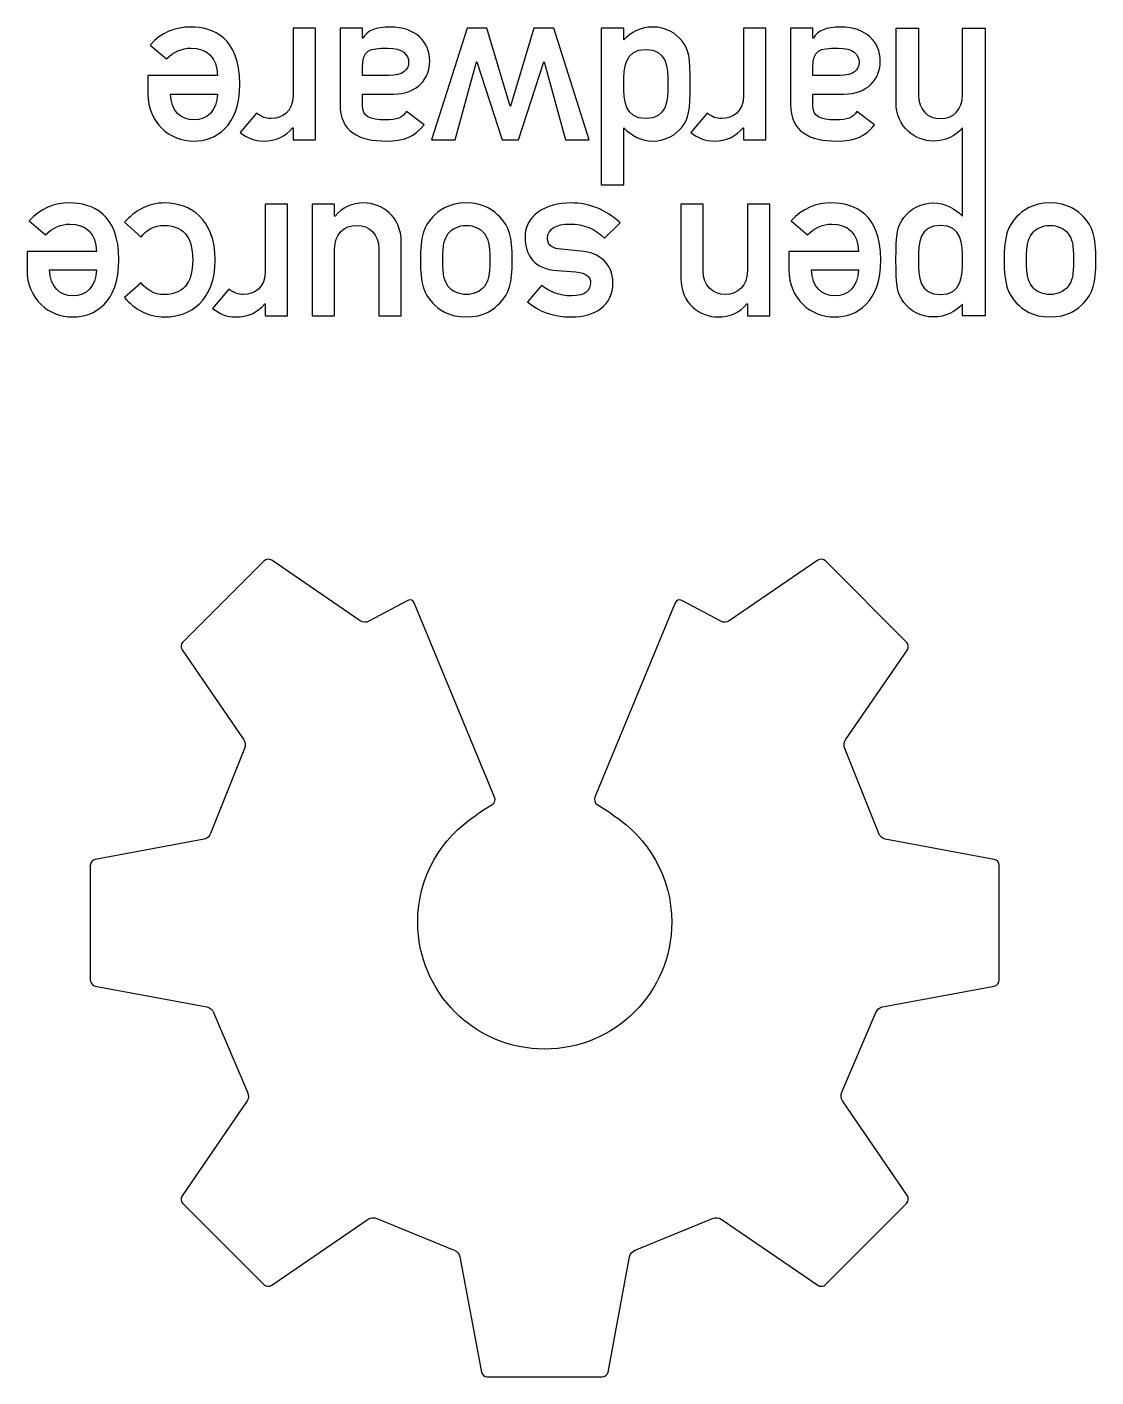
# Model space of a CAD drawing. Extents: x 5 to 967, y 5 to 440.
# Drawn here: x 41.43 to 56.57, y 40.15 to 59.29 of the extents above; entities that cross this region are included whole.
import ezdxf

# ---------------------------------------------------------------- set-up
doc = ezdxf.new("R2010")
doc.units = 0
doc.layers.get('0').update_dxf_attribs({"linetype": 'CONTINUOUS'})

msp = doc.modelspace()

# ---------------------------------------------------------------- linework, layer by layer
at = {"color": 3}
for p, q in [((45.513014, 59.268808), (45.195415, 59.268808)), ((45.195415, 59.268808), (45.195415, 58.318637)), ((45.512912, 57.689587), (45.513014, 59.268808)), ((46.179885, 59.268808), (45.862106, 59.268808)), ((45.862106, 59.268808), (45.862106, 58.191011)), ((46.179892, 59.268808), (46.179885, 59.268808)), ((46.179892, 59.128603), (46.179892, 59.268808)), ((47.662262, 59.268804), (47.157757, 57.689588)), ((47.942747, 59.268804), (47.662262, 59.268804)), ((48.272927, 58.162957), (47.942747, 59.268804)), ((48.609352, 59.268804), (48.279172, 58.162957)), ((48.889661, 59.268804), (48.609352, 59.268804)), ((49.394254, 57.689588), (48.889661, 59.268804)), ((49.881959, 59.268808), (49.564266, 59.268808)), ((49.564266, 59.268808), (49.564266, 57.050866)), ((49.881959, 59.103711), (49.881959, 59.268808)), ((51.897605, 59.268808), (51.579912, 59.268808)), ((51.579912, 59.268808), (51.579912, 58.318637)), ((51.897597, 57.689587), (51.897605, 59.268808)), ((52.564383, 59.268808), (52.246604, 59.268808)), ((52.246604, 59.268808), (52.246604, 58.191011)), ((52.56439, 59.128603), (52.564383, 59.268808)), ((53.740931, 58.218982), (53.740931, 59.268808)), ((53.740931, 59.268808), (54.058623, 59.268808)), ((54.058623, 59.268808), (54.058623, 58.328137)), ((54.68468, 58.328137), (54.68468, 59.268808)), ((54.68468, 59.268808), (55.002825, 59.268808)), ((55.002825, 59.268808), (55.002825, 55.195118)), ((43.171063, 59.032035), (43.401585, 58.835717)), ((46.186127, 59.128603), (46.179892, 59.128603)), ((52.570625, 59.128603), (52.56439, 59.128603)), ((47.494269, 57.689588), (47.796216, 58.795347)), ((47.796216, 58.795347), (47.802636, 58.795347)), ((47.802636, 58.795347), (48.160786, 57.689588)), ((48.391313, 57.689588), (48.749462, 58.795347)), ((48.749462, 58.795347), (48.755707, 58.795347)), ((48.755707, 58.795347), (49.057918, 57.689588)), ((43.140013, 58.599123), (43.140013, 58.337279)), ((44.124133, 58.599123), (43.140013, 58.599123)), ((46.179885, 58.598944), (46.179885, 58.714256)), ((46.559847, 58.598944), (46.179885, 58.598944)), ((52.564383, 58.598944), (52.564383, 58.714256)), ((52.944345, 58.598944), (52.564383, 58.598944)), ((43.457613, 58.337372), (44.124133, 58.337372)), ((46.17997, 58.172283), (46.17997, 58.337372)), ((46.17997, 58.337372), (46.61921, 58.337372)), ((52.564383, 58.172283), (52.564383, 58.337372)), ((52.564383, 58.337372), (53.00363, 58.337372)), ((44.678334, 58.066471), (44.447803, 57.792321)), ((47.052121, 57.901383), (46.802863, 58.091364)), ((48.279172, 58.162957), (48.272927, 58.162957)), ((51.062746, 58.066471), (50.832301, 57.792321)), ((53.436541, 57.901383), (53.187361, 58.091364)), ((45.189078, 57.857755), (45.195313, 57.857755)), ((45.195313, 57.857755), (45.195313, 57.689587)), ((49.881959, 57.050866), (49.881959, 57.857755)), ((51.57367, 57.857755), (51.579905, 57.857755)), ((51.579905, 57.857755), (51.579905, 57.689587)), ((54.683901, 56.606171), (54.68468, 57.857755)), ((45.195313, 57.689587), (45.512912, 57.689587)), ((47.157757, 57.689588), (47.494269, 57.689588)), ((48.160786, 57.689588), (48.391313, 57.689588)), ((49.057918, 57.689588), (49.394254, 57.689588)), ((51.579905, 57.689587), (51.897597, 57.689587)), ((49.564266, 57.050866), (49.881959, 57.050866)), ((45.119506, 56.774253), (44.801728, 56.774253)), ((44.801728, 56.774253), (44.801728, 55.824253)), ((45.119584, 55.195048), (45.119506, 56.774253)), ((45.785504, 56.774424), (45.467905, 56.774424)), ((45.467905, 56.774424), (45.467905, 55.195033)), ((45.785504, 56.606078), (45.785504, 56.774424)), ((51.008831, 56.774253), (50.691138, 56.774253)), ((50.691138, 56.774253), (50.691138, 55.724606)), ((51.008831, 55.833754), (51.008831, 56.774253)), ((51.952666, 56.774253), (51.634973, 56.774253)), ((51.634973, 56.774253), (51.634973, 55.833754)), ((51.952565, 55.195033), (51.952666, 56.774253)), ((41.457007, 56.537566), (41.687538, 56.341427)), ((42.80869, 56.519009), (43.042299, 56.310293)), ((45.791739, 56.606078), (45.785504, 56.606078)), ((49.610972, 56.291627), (49.832088, 56.509595)), ((52.254959, 56.537566), (52.485489, 56.341427)), ((41.425787, 56.104654), (41.425787, 55.842989)), ((42.410078, 56.104654), (41.425787, 56.104654)), ((45.785504, 55.195033), (45.785504, 56.135703)), ((46.411654, 56.135703), (46.411654, 55.195033)), ((46.729254, 55.195033), (46.729332, 56.244851)), ((49.274637, 56.110998), (48.994236, 56.135859)), ((52.223824, 56.104654), (52.223824, 55.842989)), ((53.208123, 56.104654), (52.223824, 56.104654)), ((41.743565, 55.843082), (42.410078, 55.843082)), ((48.941202, 55.833668), (49.202867, 55.815119)), ((52.541517, 55.843082), (53.208123, 55.843082)), ((43.042299, 55.659164), (42.80869, 55.450455)), ((44.284647, 55.571932), (44.054116, 55.297782)), ((48.716828, 55.62188), (48.52069, 55.391529)), ((44.795571, 55.363215), (44.801806, 55.363215)), ((44.801806, 55.363215), (44.801806, 55.195048)), ((51.628637, 55.3632), (51.634872, 55.3632)), ((51.634872, 55.3632), (51.634872, 55.195033)), ((54.683901, 55.195118), (54.683901, 55.360207)), ((44.801806, 55.195048), (45.119584, 55.195048)), ((45.467905, 55.195033), (45.785504, 55.195033)), ((46.411654, 55.195033), (46.729254, 55.195033)), ((51.634872, 55.195033), (51.952565, 55.195033)), ((55.002825, 55.195118), (54.683901, 55.195118)), ((44.784434, 51.717898), (43.633446, 50.567098)), ((46.147928, 50.867065), (44.893615, 51.727928)), ((52.631242, 51.72785), (51.377031, 50.866987)), ((53.891513, 50.566899), (52.740525, 51.7177)), ((46.82124, 51.158213), (46.268173, 50.862865)), ((48.052549, 48.36886), (46.91214, 51.124703)), ((50.612759, 51.124602), (49.472255, 48.36886)), ((51.256786, 50.862787), (50.703659, 51.158112)), ((43.623416, 50.457712), (44.499664, 49.180896)), ((53.025388, 49.180709), (53.901543, 50.457536)), ((44.508664, 49.058043), (44.027102, 47.855102)), ((53.49785, 47.85493), (53.016288, 49.057871)), ((47.880622, 48.181116), (48.019049, 48.265836)), ((49.505755, 48.265836), (49.644183, 48.181116)), ((43.935622, 47.774042), (42.393109, 47.486994)), ((55.131953, 47.486812), (53.58944, 47.77386)), ((42.322959, 47.402524), (42.322771, 45.774978)), ((55.202197, 45.774787), (55.202103, 47.402342)), ((42.392822, 45.690275), (43.974195, 45.396204)), ((53.550768, 45.396246), (55.132047, 45.690317)), ((44.067795, 45.315654), (44.552527, 44.184774)), ((52.972342, 44.184816), (53.457178, 45.315696)), ((44.544727, 44.062512), (43.623363, 42.719603)), ((53.90161, 42.719645), (52.980142, 44.062555)), ((43.633393, 42.610319), (44.784193, 41.459518)), ((52.740686, 41.45956), (53.89158, 42.610362)), ((44.893374, 41.449368), (46.259845, 42.387093)), ((46.382684, 42.395993), (47.479028, 41.947265)), ((50.045833, 41.947265), (51.142183, 42.396022)), ((51.265022, 42.387122), (52.631402, 41.44941)), ((47.559838, 41.854715), (47.864301, 40.219084)), ((49.660654, 40.219084), (49.965023, 41.854715)), ((47.948681, 40.148954), (49.576354, 40.148954))]:
    msp.add_line(p, q, dxfattribs=at)
for points in [[(43.741006, 59.28745), (43.529211, 59.28745), (43.326831, 59.212711), (43.171063, 59.032035)], [(44.441911, 58.48364), (44.441911, 59.131596), (44.065027, 59.28745), (43.741006, 59.28745)], [(46.57559, 59.287536), (46.360716, 59.287536), (46.251569, 59.237735), (46.186127, 59.128603)], [(47.13322, 58.804668), (47.13322, 59.078827), (46.927582, 59.287536), (46.57559, 59.287536)], [(50.290063, 59.287536), (50.128053, 59.287536), (49.981614, 59.21264), (49.881959, 59.103711)], [(50.713654, 59.081905), (50.623327, 59.200288), (50.483216, 59.287536), (50.290063, 59.287536)], [(52.960002, 59.287536), (52.745043, 59.287536), (52.635981, 59.237735), (52.570625, 59.128603)], [(53.517546, 58.804668), (53.517546, 59.078827), (53.311994, 59.287536), (52.960002, 59.287536)], [(43.401585, 58.835717), (43.495084, 58.932465), (43.625959, 58.988407), (43.747249, 58.988407)], [(43.747249, 58.988407), (43.965372, 58.988407), (44.124133, 58.857531), (44.124133, 58.599123)], [(46.179885, 58.714256), (46.179885, 58.960436), (46.270211, 58.988407), (46.534955, 58.988407)], [(46.534955, 58.988407), (46.749828, 58.988407), (46.833998, 58.894909), (46.833998, 58.789105)], [(49.881959, 58.477748), (49.881959, 58.708271), (49.897546, 58.969757), (50.193494, 58.969757)], [(50.193494, 58.969757), (50.492537, 58.969757), (50.508109, 58.723749), (50.508109, 58.477748)], [(50.825794, 58.477748), (50.825794, 58.867031), (50.800933, 58.969757), (50.713654, 59.081905)], [(52.564383, 58.714256), (52.564383, 58.960436), (52.654717, 58.988407), (52.919453, 58.988407)], [(52.919453, 58.988407), (53.134412, 58.988407), (53.218589, 58.894909), (53.218589, 58.789105)], [(46.833998, 58.789105), (46.833998, 58.673793), (46.74675, 58.598944), (46.559847, 58.598944)], [(46.61921, 58.337372), (46.958631, 58.337372), (47.13322, 58.552417), (47.13322, 58.804668)], [(53.218589, 58.789105), (53.218589, 58.673793), (53.131334, 58.598944), (52.944345, 58.598944)], [(53.00363, 58.337372), (53.343129, 58.337372), (53.517546, 58.552417), (53.517546, 58.804668)], [(43.790877, 57.670766), (44.096162, 57.670766), (44.441911, 57.870068), (44.441911, 58.48364)], [(50.193494, 57.988459), (49.89753, 57.988459), (49.881959, 58.250296), (49.881959, 58.477748)], [(50.508109, 58.477748), (50.508109, 58.234639), (50.492522, 57.988459), (50.193494, 57.988459)], [(50.713654, 57.87649), (50.800901, 57.988459), (50.825794, 58.091184), (50.825794, 58.477748)], [(43.140013, 58.337279), (43.140013, 57.92926), (43.442049, 57.670766), (43.790877, 57.670766)], [(43.790877, 57.969723), (43.603974, 57.969723), (43.466848, 58.097521), (43.457613, 58.337372)], [(44.124133, 58.337372), (44.117898, 58.097521), (43.97778, 57.969723), (43.790877, 57.969723)], [(45.195415, 58.318637), (45.195415, 58.088285), (45.042896, 57.988459), (44.887043, 57.988459)], [(45.862106, 58.191011), (45.862106, 57.801728), (46.1301, 57.670852), (46.519384, 57.670852)], [(51.579912, 58.318637), (51.579912, 58.088285), (51.427223, 57.988459), (51.271455, 57.988459)], [(52.246604, 58.191011), (52.246604, 57.801728), (52.514512, 57.670852), (52.903889, 57.670852)], [(54.26734, 57.670852), (54.021246, 57.670852), (53.740931, 57.860833), (53.740931, 58.218982)], [(54.058623, 58.328137), (54.058623, 58.113084), (54.192577, 57.988545), (54.370159, 57.988545)], [(54.370159, 57.988545), (54.550812, 57.988545), (54.68468, 58.113084), (54.68468, 58.328137)], [(44.887043, 57.988459), (44.805952, 57.988459), (44.753089, 58.010281), (44.678334, 58.066471)], [(46.503991, 57.969723), (46.276547, 57.969723), (46.17997, 58.022875), (46.17997, 58.172283)], [(46.802863, 58.091364), (46.746828, 58.00103), (46.66908, 57.969723), (46.503991, 57.969723)], [(51.271455, 57.988459), (51.19045, 57.988459), (51.137501, 58.010281), (51.062746, 58.066471)], [(52.888318, 57.969723), (52.660959, 57.969723), (52.564383, 58.022875), (52.564383, 58.172283)], [(53.187361, 58.091364), (53.131326, 58.00103), (53.053407, 57.969723), (52.888318, 57.969723)], [(44.777981, 57.670852), (44.946148, 57.670852), (45.089431, 57.7332), (45.189078, 57.857755)], [(46.519384, 57.670852), (46.756071, 57.670852), (46.93066, 57.733044), (47.052121, 57.901383)], [(49.881959, 57.857755), (50.000349, 57.745615), (50.128053, 57.670852), (50.290063, 57.670852)], [(50.290063, 57.670852), (50.483216, 57.670852), (50.623327, 57.757928), (50.713654, 57.87649)], [(51.162487, 57.670852), (51.330654, 57.670852), (51.474015, 57.7332), (51.57367, 57.857755)], [(52.903889, 57.670852), (53.140662, 57.670852), (53.315072, 57.733044), (53.436541, 57.901383)], [(54.68468, 57.857755), (54.578782, 57.733215), (54.435507, 57.670852), (54.26734, 57.670852)], [(44.447803, 57.792321), (44.54438, 57.717581), (44.650363, 57.670852), (44.777981, 57.670852)], [(50.832301, 57.792321), (50.928878, 57.717581), (51.03469, 57.670852), (51.162487, 57.670852)], [(42.026951, 56.792981), (41.815156, 56.792981), (41.612604, 56.718241), (41.457007, 56.537566)], [(42.727856, 55.98935), (42.727856, 56.637127), (42.35098, 56.792981), (42.026951, 56.792981)], [(43.375555, 56.792981), (43.135704, 56.792981), (42.945543, 56.677676), (42.80869, 56.519009)], [(44.091938, 55.986092), (44.091938, 56.562629), (43.739946, 56.792981), (43.375555, 56.792981)], [(46.199758, 56.792981), (46.034848, 56.792981), (45.891394, 56.730633), (45.791739, 56.606078)], [(46.729332, 56.244851), (46.729332, 56.602999), (46.448938, 56.792981), (46.199758, 56.792981)], [(47.651618, 56.792981), (47.405438, 56.792981), (47.259077, 56.687177), (47.171829, 56.5906)], [(48.131235, 56.5906), (48.04398, 56.687177), (47.897626, 56.792981), (47.651618, 56.792981)], [(49.137426, 56.793074), (48.76987, 56.793074), (48.483313, 56.615578), (48.483313, 56.307128)], [(49.832088, 56.509595), (49.629622, 56.699576), (49.392849, 56.793074), (49.137426, 56.793074)], [(52.824996, 56.792981), (52.613107, 56.792981), (52.410727, 56.718241), (52.254959, 56.537566)], [(53.525808, 55.98935), (53.525808, 56.637127), (53.148931, 56.792981), (52.824996, 56.792981)], [(53.85212, 56.587436), (53.942446, 56.705819), (54.082736, 56.793074), (54.275796, 56.793074)], [(54.275796, 56.793074), (54.437806, 56.793074), (54.565518, 56.718335), (54.683901, 56.606171)], [(55.923794, 56.792981), (55.677785, 56.792981), (55.531338, 56.687177), (55.44409, 56.5906)], [(56.403583, 56.5906), (56.316335, 56.687177), (56.169888, 56.792981), (55.923794, 56.792981)], [(41.687538, 56.341427), (41.781036, 56.438004), (41.911733, 56.494117), (42.033202, 56.494117)], [(42.033202, 56.494117), (42.251325, 56.494117), (42.410078, 56.363241), (42.410078, 56.104654)], [(43.042299, 56.310293), (43.120156, 56.406861), (43.23228, 56.475382), (43.362977, 56.475382)], [(43.362977, 56.475382), (43.62147, 56.475382), (43.774253, 56.328849), (43.774253, 55.986092)], [(45.785504, 56.135703), (45.785504, 56.350577), (45.919458, 56.475296), (46.097126, 56.475296)], [(46.097126, 56.475296), (46.2777, 56.475296), (46.411654, 56.350577), (46.411654, 56.135703)], [(47.171829, 56.5906), (47.050368, 56.456646), (47.000583, 56.325685), (47.000583, 55.983193)], [(47.396218, 56.360116), (47.442901, 56.425581), (47.542572, 56.47542), (47.651633, 56.47542)], [(47.651633, 56.47542), (47.760524, 56.47542), (47.86035, 56.42562), (47.906877, 56.360116)], [(48.302652, 55.983193), (48.302652, 56.32577), (48.252696, 56.456646), (48.131235, 56.5906)], [(48.801091, 56.291627), (48.801091, 56.425581), (48.932052, 56.494016), (49.112627, 56.494016)], [(49.112627, 56.494016), (49.324422, 56.494016), (49.47394, 56.425667), (49.610972, 56.291627)], [(52.485489, 56.341427), (52.578894, 56.438004), (52.709684, 56.494117), (52.831153, 56.494117)], [(52.831153, 56.494117), (53.049276, 56.494117), (53.208123, 56.363241), (53.208123, 56.104654)], [(53.740065, 55.986357), (53.740065, 56.372562), (53.764927, 56.475467), (53.85212, 56.587436)], [(54.372372, 56.475382), (54.073322, 56.475382), (54.057758, 56.229194), (54.057758, 55.986272)], [(54.683901, 55.986272), (54.683901, 56.213716), (54.668314, 56.475382), (54.372372, 56.475382)], [(55.44409, 56.5906), (55.322629, 56.456646), (55.272759, 56.325685), (55.272759, 55.983193)], [(55.668394, 56.360116), (55.715155, 56.425581), (55.814841, 56.47542), (55.923817, 56.47542)], [(55.923817, 56.47542), (56.032879, 56.47542), (56.132534, 56.42562), (56.179232, 56.360116)], [(56.574828, 55.983193), (56.574828, 56.32577), (56.525028, 56.456646), (56.403583, 56.5906)], [(47.318361, 55.986311), (47.318361, 56.213755), (47.33691, 56.275939), (47.396218, 56.360116)], [(47.906877, 56.360116), (47.966185, 56.275939), (47.98489, 56.213755), (47.98489, 55.983232)], [(48.483313, 56.307128), (48.483313, 56.054963), (48.614017, 55.855482), (48.941202, 55.833668)], [(48.994236, 56.135859), (48.885089, 56.145134), (48.801091, 56.179503), (48.801091, 56.291627)], [(55.590537, 55.986311), (55.590537, 56.213755), (55.609164, 56.275939), (55.668394, 56.360116)], [(56.179232, 56.360116), (56.238462, 56.275939), (56.257167, 56.213755), (56.257167, 55.983232)], [(49.729363, 55.66243), (49.729363, 55.933331), (49.536209, 56.089184), (49.274637, 56.110998)], [(42.076822, 55.176297), (42.382286, 55.176297), (42.727856, 55.375779), (42.727856, 55.98935)], [(43.774253, 55.986092), (43.774253, 55.640437), (43.621564, 55.494075), (43.362977, 55.494075)], [(43.375555, 55.176297), (43.739946, 55.176297), (44.091938, 55.406828), (44.091938, 55.986092)], [(47.000583, 55.983193), (47.000583, 55.643601), (47.050383, 55.512811), (47.171829, 55.378857)], [(47.396218, 55.609427), (47.33691, 55.693417), (47.318361, 55.75578), (47.318361, 55.986311)], [(47.98489, 55.983232), (47.98489, 55.75578), (47.966185, 55.693417), (47.906877, 55.609427)], [(48.131235, 55.378857), (48.252696, 55.512897), (48.302652, 55.643601), (48.302652, 55.983193)], [(52.874773, 55.176297), (53.180152, 55.176297), (53.525808, 55.375779), (53.525808, 55.98935)], [(53.85212, 55.382021), (53.764958, 55.494169), (53.740065, 55.596895), (53.740065, 55.986357)], [(54.057758, 55.986272), (54.057758, 55.740084), (54.073345, 55.494075), (54.372372, 55.494075)], [(54.372372, 55.494075), (54.668243, 55.494075), (54.683901, 55.755741), (54.683901, 55.986272)], [(55.272759, 55.983193), (55.272759, 55.643601), (55.322637, 55.512811), (55.44409, 55.378857)], [(55.668394, 55.609427), (55.609164, 55.693417), (55.590537, 55.75578), (55.590537, 55.986311)], [(56.257167, 55.983232), (56.257167, 55.75578), (56.238462, 55.693417), (56.179232, 55.609427)], [(56.403583, 55.378857), (56.525044, 55.512897), (56.574828, 55.643601), (56.574828, 55.983193)], [(41.425787, 55.842989), (41.425787, 55.434798), (41.728173, 55.176297), (42.076822, 55.176297)], [(42.076822, 55.475434), (41.889919, 55.475434), (41.75298, 55.603051), (41.743565, 55.843082)], [(42.410078, 55.843082), (42.403843, 55.603051), (42.263724, 55.475434), (42.076822, 55.475434)], [(44.801728, 55.824253), (44.801728, 55.59373), (44.649217, 55.494075), (44.493364, 55.494075)], [(49.202867, 55.815119), (49.361714, 55.802572), (49.411491, 55.734021), (49.411491, 55.665508)], [(50.691138, 55.724606), (50.691138, 55.366278), (50.971446, 55.176297), (51.21754, 55.176297)], [(51.320359, 55.494169), (51.142785, 55.494169), (51.008831, 55.618709), (51.008831, 55.833754)], [(51.634973, 55.833754), (51.634973, 55.618709), (51.501019, 55.494169), (51.320359, 55.494169)], [(52.223824, 55.842989), (52.223824, 55.434798), (52.525945, 55.176297), (52.874773, 55.176297)], [(52.874773, 55.475434), (52.68787, 55.475434), (52.550838, 55.603051), (52.541517, 55.843082)], [(53.208123, 55.843082), (53.201888, 55.603051), (53.061676, 55.475434), (52.874773, 55.475434)], [(43.362977, 55.494075), (43.23228, 55.494075), (43.120047, 55.56258), (43.042299, 55.659164)], [(44.493364, 55.494075), (44.412273, 55.494075), (44.35941, 55.515897), (44.284647, 55.571932)], [(47.651633, 55.494114), (47.542572, 55.494114), (47.442917, 55.543915), (47.396218, 55.609427)], [(47.906877, 55.609427), (47.86035, 55.543961), (47.760524, 55.494114), (47.651633, 55.494114)], [(49.140598, 55.475527), (48.969173, 55.475527), (48.841376, 55.534835), (48.716828, 55.62188)], [(49.411491, 55.665508), (49.411491, 55.556618), (49.342986, 55.475527), (49.140598, 55.475527)], [(49.140683, 55.176484), (49.47394, 55.176484), (49.729363, 55.341573), (49.729363, 55.66243)], [(55.923817, 55.494114), (55.814841, 55.494114), (55.715186, 55.543915), (55.668394, 55.609427)], [(56.179232, 55.609427), (56.132549, 55.543961), (56.032879, 55.494114), (55.923817, 55.494114)], [(42.80869, 55.450455), (42.945637, 55.291516), (43.135789, 55.176297), (43.375555, 55.176297)], [(44.384302, 55.176313), (44.552469, 55.176313), (44.695924, 55.23866), (44.795571, 55.363215)], [(47.171829, 55.378857), (47.259077, 55.28228), (47.405438, 55.176297), (47.651618, 55.176297)], [(47.651618, 55.176297), (47.897626, 55.176297), (48.04398, 55.28228), (48.131235, 55.378857)], [(48.52069, 55.391529), (48.676458, 55.260653), (48.863275, 55.176484), (49.140683, 55.176484)], [(51.21754, 55.176297), (51.385715, 55.176297), (51.529076, 55.238645), (51.628637, 55.3632)], [(54.275796, 55.176391), (54.082736, 55.176391), (53.942446, 55.263638), (53.85212, 55.382021)], [(54.683901, 55.360207), (54.58416, 55.251145), (54.437806, 55.176391), (54.275796, 55.176391)], [(55.44409, 55.378857), (55.531338, 55.28228), (55.677785, 55.176297), (55.923794, 55.176297)], [(55.923794, 55.176297), (56.169888, 55.176297), (56.316335, 55.28228), (56.403583, 55.378857)], [(44.054116, 55.297782), (44.150872, 55.223042), (44.256505, 55.176313), (44.384302, 55.176313)], [(44.893615, 51.727928), (44.861305, 51.749918), (44.812045, 51.745408), (44.784434, 51.717898)], [(52.740525, 51.7177), (52.712835, 51.74533), (52.663645, 51.74983), (52.631242, 51.72785)], [(46.91214, 51.124703), (46.89714, 51.160923), (46.85631, 51.175933), (46.82124, 51.158213)], [(50.703659, 51.158112), (50.668619, 51.176012), (50.627789, 51.160712), (50.612759, 51.124602)], [(46.268173, 50.862865), (46.234333, 50.843175), (46.180243, 50.844795), (46.147928, 50.867065)], [(51.377031, 50.866987), (51.344721, 50.844817), (51.290561, 50.843107), (51.256786, 50.862787)], [(43.633446, 50.567098), (43.605666, 50.539308), (43.601136, 50.490038), (43.623416, 50.457712)], [(53.901543, 50.457536), (53.923703, 50.489846), (53.919183, 50.539106), (53.891513, 50.566899)], [(44.499664, 49.180896), (44.521824, 49.148586), (44.525914, 49.093356), (44.508664, 49.058043)], [(53.016288, 49.057871), (52.999068, 49.093161), (53.003078, 49.148391), (53.025388, 49.180709)], [(48.019049, 48.265836), (48.052299, 48.286286), (48.067549, 48.332566), (48.052549, 48.36886)], [(49.472255, 48.36886), (49.457175, 48.33255), (49.472255, 48.28635), (49.505755, 48.265836)], [(46.962607, 46.597877), (46.962607, 47.234889), (47.293809, 47.794272), (47.793262, 48.114026)], [(47.793262, 48.114026), (47.820282, 48.138656), (47.855142, 48.165506), (47.880622, 48.181116)], [(49.644183, 48.181116), (49.669743, 48.165516), (49.704543, 48.138666), (49.731723, 48.114026)], [(49.731723, 48.114026), (50.231083, 47.794272), (50.562378, 47.234889), (50.562378, 46.597877)], [(44.027102, 47.855102), (44.015292, 47.817682), (43.974242, 47.781042), (43.935622, 47.774042)], [(53.58944, 47.77386), (53.55082, 47.78066), (53.50957, 47.81751), (53.49785, 47.85493)], [(42.393109, 47.486994), (42.354579, 47.480194), (42.322959, 47.441824), (42.322959, 47.402524)], [(55.202103, 47.402342), (55.202103, 47.441632), (55.170563, 47.479832), (55.131953, 47.486812)], [(48.762446, 44.797937), (47.768449, 44.797937), (46.962607, 45.60378), (46.962607, 46.597877)], [(50.562378, 46.597877), (50.562378, 45.60378), (49.756443, 44.797937), (48.762446, 44.797937)], [(42.322771, 45.774978), (42.322678, 45.735598), (42.354221, 45.697758), (42.392661, 45.690428)], [(55.132047, 45.690317), (55.170757, 45.698117), (55.202197, 45.735487), (55.202197, 45.774787)], [(43.974195, 45.396204), (44.012645, 45.389404), (44.054825, 45.352814), (44.067795, 45.315654)], [(53.457178, 45.315696), (53.470048, 45.352856), (53.512078, 45.389006), (53.550768, 45.396246)], [(44.552527, 44.184774), (44.570597, 44.149824), (44.567187, 44.095014), (44.544727, 44.062512)], [(52.980142, 44.062555), (52.957982, 44.095025), (52.954582, 44.149905), (52.972342, 44.184816)], [(43.623363, 42.719603), (43.601293, 42.687293), (43.605633, 42.638113), (43.633393, 42.610319)], [(53.89158, 42.610362), (53.91928, 42.638162), (53.92389, 42.687322), (53.90161, 42.719645)], [(46.259845, 42.387093), (46.292155, 42.409323), (46.347575, 42.413263), (46.382684, 42.395993)], [(51.142183, 42.396022), (51.177383, 42.413332), (51.232803, 42.409412), (51.265022, 42.387122)], [(47.479028, 41.947265), (47.516278, 41.934935), (47.552508, 41.893305), (47.559838, 41.854715)], [(49.965023, 41.854715), (49.972823, 41.893285), (50.008483, 41.934945), (50.045833, 41.947265)], [(44.784193, 41.459518), (44.811973, 41.431718), (44.861073, 41.427198), (44.893374, 41.449368)], [(52.631402, 41.44941), (52.663792, 41.42718), (52.712972, 41.4317), (52.740686, 41.45956)], [(47.864301, 40.219084), (47.871101, 40.180514), (47.909381, 40.148954), (47.948681, 40.148954)], [(49.576354, 40.148954), (49.615484, 40.148954), (49.653494, 40.180504), (49.660654, 40.219084)]]:
    msp.add_open_spline(points, degree=3, dxfattribs=at)

doc.saveas('drawing.dxf')
